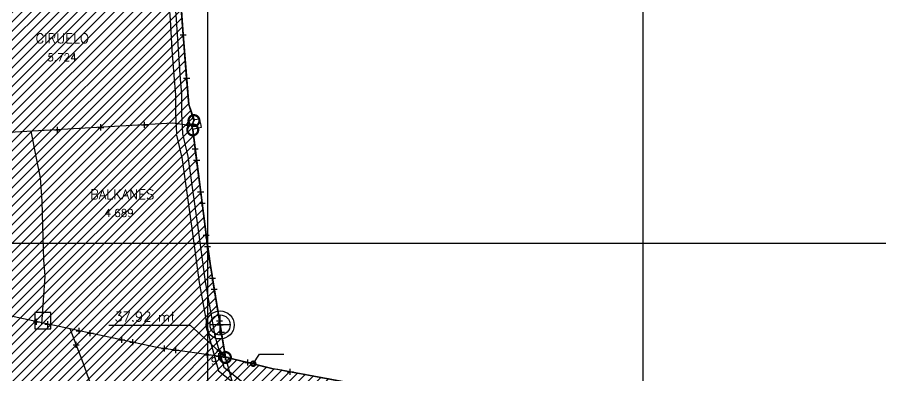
# Model space of a CAD drawing. Extents: x 0 to 28539, y 0 to 9112.
# Drawn here: x 23977 to 24969, y 6945 to 7357 of the extents above; entities that cross this region are included whole.
import ezdxf
from ezdxf.enums import TextEntityAlignment as Align

# ---------------------------------------------------------------- set-up
doc = ezdxf.new("R2010")
doc.units = 0
doc.header["$LTSCALE"] = 10
doc.header["$MEASUREMENT"] = 0
doc.header["$PDMODE"] = 2
doc.header["$PDSIZE"] = 3.5
for name, color, linetype in [('AREA', 2, 'CONTINUOUS'), ('CERCO', 2, 'CONTINUOUS'), ('COORD', 8, 'CONTINUOUS'), ('COORDENADAS', 1, 'CONTINUOUS'), ('DIV-', 5, 'CONTINUOUS'), ('HOJA', 8, 'CONTINUOUS'), ('LIMITE', 6, 'CONTINUOUS'), ('MOJON', 2, 'CONTINUOUS'), ('PL', 3, 'CONTINUOUS'), ('PUA', 1, 'CONTINUOUS'), ('R', 1, 'CONTINUOUS'), ('r-100', 6, 'CONTINUOUS'), ('R-100B', 6, 'CONTINUOUS'), ('R60', 2, 'CONTINUOUS')]:
    doc.layers.add(name, color=color, linetype=linetype)
doc.styles.add('SIMPLEX', font='simplex', dxfattribs={"height": 8})

msp = doc.modelspace()

# ---------------------------------------------------------------- hatches: boundary and pattern name
at = {"layer": 'COORDENADAS', "true_color": 0xe60000}
h = msp.add_hatch(dxfattribs=at)
h.set_pattern_fill('LINE', color=1, scale=60, angle=45)
h.set_pattern_definition([(45, (4432.5205, 9e-13), (-5.3033009, 5.3033009), [])])
h.paths.add_polyline_path([(23082.714, 6531.279), (23082.517, 6531.478), (23321.603, 6761.996), (23538.902, 7063.063), (23646.071, 7237.819), (23741.136, 7393.853), (23829.56, 7538.989), (23938.814, 7718.312), (23969.43, 7766.817), (24140.919, 8042.891), (24178.698, 8048.731), (24189.838, 8044.085), (24203.977, 8020.356), (24209.128, 8003.794), (24215.24, 7990.137), (24225.033, 7981.418), (24228.981, 7979.206), (24231.826, 7978.275), (24269.187, 7949.657), (24293.866, 7930.753), (24263.417, 7900.027), (24207.04, 7661.556), (24195.537, 7556.013), (24195.508, 7555.727), (24155.663, 7559.685), (24165.325, 7375.548), (24169.18, 7320.778), (24174.304, 7256.827), (24180.471, 7238.92), (24177.684, 7232.516), (24178.889, 7227.554), (24192.868, 7117.528), (24200.035, 7065.937), (24210.321, 7003.164), (24216.311, 6966.138), (24266.921, 6953.947), (24271.413, 6952.824), (24276.509, 6952.447), (24472.964, 6915.747), (24512.129, 6908.254), (24549.174, 6901.391), (24555.914, 6900.162), (24585.957, 6895.079), (24644.045, 6886.665), (24703.855, 6877.711), (24698.709, 6831.162), (24720.504, 6796.818), (24710.357, 6777.569), (24724.482, 6776.082), (24708.206, 6745.58), (24711.971, 6716.636), (24721.452, 6692.891), (24721.215, 6690.371), (24720.353, 6687.342), (24706.47, 6654.382), (24680.187, 6599.963), (24684.927, 6482.974), (24688.02, 6450.188), (24749.535, 6386.906), (24773.168, 6338.367), (24764.769, 6334.465), (24761.469, 6332.933), (24749.834, 6327.36), (24740.889, 6324.348), (24691.262, 6303.589), (24654.164, 6278.145), (24533.057, 6237.084), (24404.181, 6226.791), (24352.306, 6223.506), (24311.359, 6218.426), (24233.948, 6177.31), (24166.288, 6142.623), (24143.61, 6141.075), (24060.468, 6145.349), (24026.299, 6152.13), (23979.053, 6145.476), (23932.157, 6142.983), (23913.317, 6146.831), (23876.508, 6132.855), (23880.595, 6158.356), (23872.418, 6188.459), (23854.375, 6207.066), (23766.5, 6222.461), (23750.444, 6235.273), (23722.209, 6247.539), (23531.789, 6145.089), (23501.013, 6208.979), (23512.005, 6264.907), (23509.512, 6280.25), (23500.965, 6312.995), (23465.289, 6328.243), (23433.732, 6337.384), (23322.802, 6341.458), (23297.724, 6330.149), (23283.099, 6315.569), (23267.408, 6275.766), (23227.915, 6248.391), (23216.182, 6242.583), (23209.242, 6239.148), (23192.991, 6231.104), (23166.121, 6235.723), (23148.873, 6268.54), (23146.723, 6308.894), (23147.576, 6333.859), (23144.71, 6337.811), (23149.539, 6421.826), (23143.651, 6459.878), (23136.968, 6476.215), (23104.191, 6502.542), (23082.714, 6531.279), (23082.52, 6531.481)])

# ---------------------------------------------------------------- linework, layer by layer
at = {"layer": 'AREA'}
msp.add_point((24216.408, 6966.017), dxfattribs=at)
at = {"layer": 'CERCO'}
for points in [[(24166.339, 7356.236), (24174.304, 7256.827), (24180.365, 7238.262)], [(24187.784, 7234.831), (24188.673, 7230.314), (24178.921, 7227.84), (24197.216, 7083.143), (24216.408, 6966.017), (24139.517, 6977.038), (23968.359, 7013.507), (23897.128, 7031.978), (23838.991, 7037.54), (23840.215, 7044.854), (23844.093, 7130.472), (23835.614, 7205.018), (23832.067, 7217.816), (23873.766, 7219.127), (23871.771, 7277.618)], [(24187.784, 7234.831), (24186.913, 7239.755), (24180.471, 7238.92), (24177.543, 7232.191)], [(24178.921, 7227.84), (24177.543, 7232.191), (24156.076, 7235.087), (23873.766, 7219.127)], [(24197.753, 6525.725), (24218.59, 6537.973), (24216.257, 6548.177), (24210.513, 6560.097), (24205.314, 6573.629), (24153.355, 6704.141), (24151.298, 6708.362), (24149.864, 6711.963), (24146.242, 6724.184), (24144.705, 6726.545), (24136.349, 6745.027), (24133.545, 6756.104), (24109.917, 6803.884), (24093.872, 6855.438), (24068.842, 6918.69), (24061.418, 6935.883), (24053.142, 6959.501), (24044.811, 6980.55), (24037.973, 6998.674)], [(24216.408, 6966.017), (24271.413, 6952.824), (24276.509, 6952.447), (24284.633, 6950.504), (24305.56, 6946.408), (24346.433, 6939.038), (24445.792, 6920.774), (24479.672, 6914.507), (24531.945, 6904.366), (24579.884, 6895.959), (24644.279, 6886.631)]]:
    msp.add_lwpolyline(points, dxfattribs=at)
at = {"layer": 'COORD'}
for p, q in [((24195.703, 9011.951), (24195.703, 5554.586)), ((24695.703, 9011.951), (24695.703, 5554.586)), ((22884.719, 7097.055), (28514.925, 7097.055))]:
    msp.add_line(p, q, dxfattribs=at)
at = {"layer": 'DIV-'}
for points in [[(24005.396, 7004.135), (24007.335, 7031.75), (24009.274, 7059.365), (24007.981, 7078.081), (24006.689, 7117.127), (24006.08, 7145.666), (24004.104, 7172.307), (23999.257, 7195.057), (23993.239, 7225.881)], [(24230.073, 6821.293), (24243.324, 6849.745), (24247.904, 6859.579), (24243.929, 6865.358), (24239.955, 6871.138), (24238.703, 6883.023), (24237.451, 6894.908), (24233.077, 6908.886), (24229.543, 6920.579), (24224.258, 6938.387), (24219.409, 6955.319), (24216.431, 6965.719)]]:
    msp.add_lwpolyline(points, dxfattribs=at)
msp.add_lwpolyline([(23997.476, 6998.774), (24016.071, 6998.774), (24016.071, 7017.346), (23997.476, 7017.346)], close=True, dxfattribs=at)
at = {"layer": 'HOJA'}
msp.add_lwpolyline([(24165.325, 7375.548), (24169.18, 7320.778), (24174.304, 7256.827), (24180.471, 7238.92), (24177.684, 7232.516), (24178.889, 7227.554), (24192.868, 7117.528), (24200.035, 7065.937), (24210.321, 7003.164), (24216.311, 6966.138), (24266.921, 6953.947), (24271.413, 6952.824), (24276.509, 6952.447), (24472.964, 6915.747)], dxfattribs=at)
msp.add_lwpolyline([(24165.325, 7375.548), (24169.18, 7320.778), (24174.304, 7256.827), (24180.471, 7238.92), (24177.684, 7232.516), (24178.889, 7227.554), (24192.868, 7117.528), (24200.035, 7065.937), (24210.321, 7003.164), (24216.311, 6966.138), (24266.921, 6953.947), (24271.413, 6952.824), (24276.509, 6952.447), (24472.964, 6915.747)], dxfattribs=at)
at = {"layer": 'LIMITE', "const_width": 2.25}
msp.add_lwpolyline([(24248.403, 6955.952, 1), (24248.403, 6961.202, 1)], format="xyb", close=True, dxfattribs=at)
at = {"layer": 'MOJON'}
for p, q in [((24150.951, 7379.316), (24152.976, 7354.034)), ((24157.929, 7379.875), (24159.954, 7354.593)), ((24152.966, 7354.181), (24154.991, 7319.798)), ((24159.954, 7354.593), (24161.979, 7320.209)), ((24154.995, 7319.727), (24157.02, 7290.4)), ((24161.979, 7320.209), (24164.003, 7290.882)), ((24157.032, 7290.248), (24159.057, 7268)), ((24164.003, 7290.882), (24166.028, 7268.634)), ((24159.028, 7268.634), (24159.028, 7246.386)), ((24166.028, 7268.634), (24166.028, 7246.386)), ((24159.035, 7246.082), (24160.047, 7222.822)), ((24166.028, 7246.386), (24167.041, 7223.127)), ((24160.22, 7221.551), (24166.295, 7195.258)), ((24167.041, 7223.127), (24173.115, 7196.833))]:
    msp.add_line(p, q, dxfattribs=at)
at = {"layer": 'MOJON', "const_width": 2.5}
for points in [[(24180.256, 7231.963, 1), (24180.256, 7244.463, 1)], [(24178.889, 7221.304, 1), (24178.889, 7233.804, 1)], [(24216.376, 6959.481, 1), (24216.376, 6971.981, 1)]]:
    msp.add_lwpolyline(points, format="xyb", close=True, dxfattribs=at)
at = {"layer": 'MOJON'}
for points in [[(24166.184, 7195.853), (24171.199, 7160.415), (24177.737, 7114.215), (24186.381, 7051.814), (24197.597, 6989.169), (24208.435, 6950.462), (24266.286, 6904.754), (24294.558, 6875.905), (24303.505, 6861.622), (24320.241, 6830.831), (24343.25, 6804.814), (24360.256, 6788.976), (24365.935, 6777.626), (24372.081, 6743.497), (24374.875, 6704.592), (24376.572, 6664.646), (24377.269, 6648.215), (24375.888, 6631.65), (24371.546, 6615.64), (24365.209, 6598.267), (24365.267, 6590.304), (24366.921, 6574.232), (24372.985, 6543.62), (24379.819, 6520.967)], [(24173.115, 7196.833), (24178.13, 7161.396), (24184.669, 7115.185), (24193.296, 7052.912), (24204.428, 6990.733), (24214.561, 6954.542), (24270.974, 6909.971), (24300.088, 6880.263), (24309.552, 6865.155), (24326.011, 6834.873), (24348.269, 6809.705), (24365.951, 6793.238), (24372.646, 6779.858), (24379.036, 6744.37), (24381.865, 6704.991), (24383.565, 6664.943), (24384.282, 6648.072), (24382.81, 6630.433), (24378.224, 6613.521), (24372.218, 6597.055), (24372.264, 6590.688), (24373.885, 6574.948), (24377, 6544.682), (24383.709, 6521.887)]]:
    msp.add_lwpolyline(points, dxfattribs=at)
at = {"layer": 'PL'}
for p, q in [((24210.321, 6991.602), (24210.321, 7014.727)), ((24221.883, 7003.164), (24198.758, 7003.164))]:
    msp.add_line(p, q, dxfattribs=at)
for points in [[(24340.069, 6940.185), (24290.903, 6949.276), (24271.413, 6952.824), (24248.403, 6958.577), (24242.097, 6959.855), (24216.408, 6966.017), (24211.686, 6994.834), (24209.569, 7007.753), (24203.601, 7044.176), (24201.484, 7057.094), (24197.216, 7083.143), (24195.897, 7093.573), (24194.255, 7106.561), (24189.625, 7143.178), (24188.068, 7155.491), (24183.353, 7192.783), (24181.711, 7205.771), (24178.889, 7227.554), (24177.684, 7232.516), (24180.256, 7238.213), (24174.304, 7256.827), (24171.87, 7287.2), (24167.877, 7337.04), (24166.339, 7356.236), (24165.325, 7375.548)], [(24216.376, 6965.731), (24210.321, 7003.164)]]:
    msp.add_lwpolyline(points, dxfattribs=at)
for radius in [16.135, 11.562]:
    msp.add_circle((24210.321, 7003.164), radius, dxfattribs=at)
msp.add_point((24210.321, 7003.164), dxfattribs=at)
at = {"layer": 'PUA'}
for p in [(24167.877, 7337.04), (24171.87, 7287.2), (24023.526, 7227.593), (24073.447, 7230.415), (24123.367, 7233.237), (24173.16, 7232.782), (24181.711, 7205.771), (24183.353, 7192.783), (24187.983, 7156.166), (24189.625, 7143.178), (24194.255, 7106.561), (24195.897, 7093.573), (24201.484, 7057.094), (24203.601, 7044.176), (24209.569, 7007.753), (23999.537, 7006.863), (24012.341, 7004.135), (24048.439, 6996.444), (24061.243, 6993.716), (24211.686, 6994.834), (24044.957, 6980.181), (24097.342, 6986.024), (24110.145, 6983.296), (24146.325, 6976.062), (24159.284, 6974.204), (24195.82, 6968.968), (24208.778, 6967.11), (24242.097, 6959.855), (24290.903, 6949.276)]:
    msp.add_point(p, dxfattribs=at)
at = {"layer": 'R'}
for p, q in [((24176.286, 7002.497), (24082.462, 7002.497)), ((24216.408, 6966.017), (24176.286, 7002.497)), ((24208.802, 6975.55), (24206.241, 6972.526)), ((24216.408, 6966.017), (24208.802, 6975.55))]:
    msp.add_line(p, q, dxfattribs=at)
at = {"layer": 'R60', "color": 1}
msp.add_lwpolyline([(24248.403, 6958.577), (24255.413, 6969.528), (24283.573, 6969.528)], dxfattribs=at)

# ---------------------------------------------------------------- texts
at = {"layer": 'PL', "style": 'SIMPLEX'}
msp.add_text('37.92 mt', height=11, dxfattribs=at).set_placement((24123.867, 7007.217), align=Align.CENTER)
at = {"layer": 'r-100', "style": 'SIMPLEX'}
for s, p in [('CIRUELO', (24029.148, 7327.254)), ('BALKANES', (24097.889, 7147.819))]:
    msp.add_text(s, height=11, dxfattribs=at).set_placement(p, align=Align.CENTER)
at = {"layer": 'R-100B', "style": 'SIMPLEX'}
for s, p in [('5.724', (24028.762, 7306.506)), ('4.689', (24094.341, 7127.609))]:
    msp.add_text(s, height=8.7262, dxfattribs=at).set_placement(p, align=Align.CENTER)
at = {"layer": 'R60', "style": 'SIMPLEX'}
msp.add_text('9', height=8, dxfattribs=at).set_placement((24203.206, 6957.801), align=Align.CENTER)

doc.saveas('drawing.dxf')
